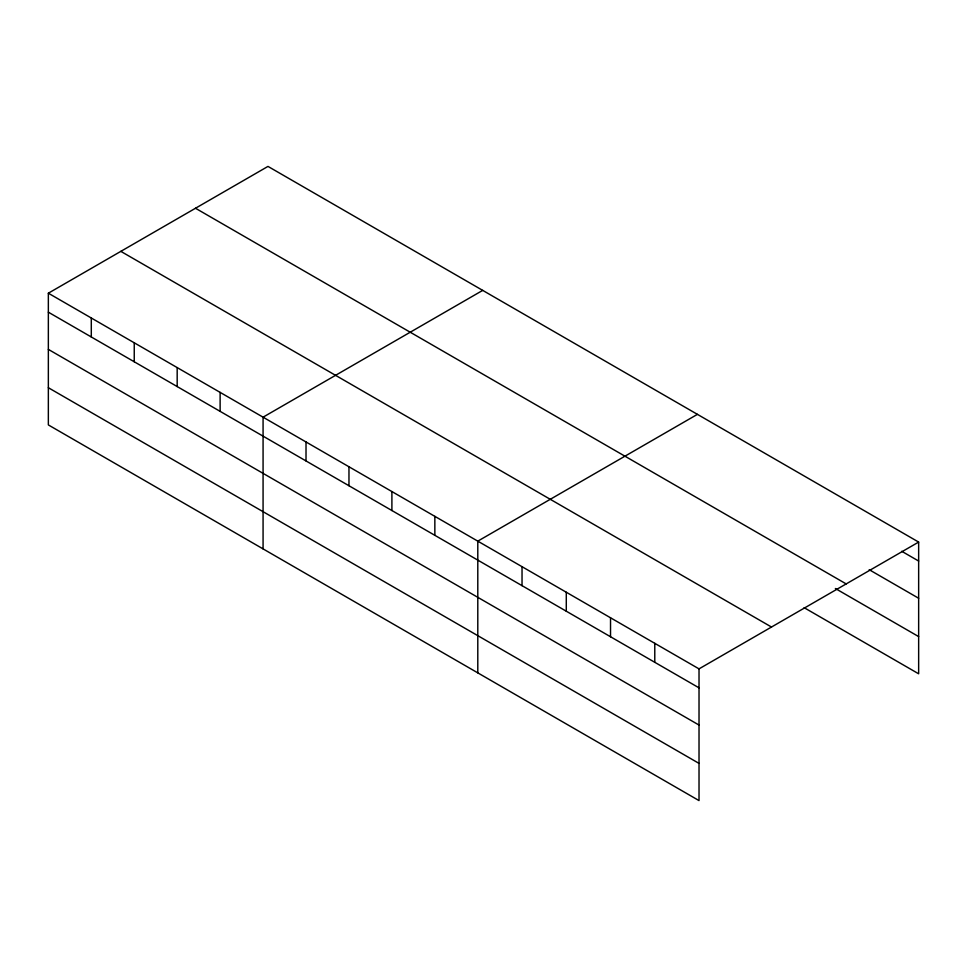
<?xml version="1.0" encoding="UTF-8"?>
<svg xmlns="http://www.w3.org/2000/svg" width="967" height="967" viewBox="0 0 967 967"><rect width="100%" height="100%" fill="white"/><g stroke="black" fill="none" stroke-linecap="round" stroke-linejoin="round"><path stroke-width="1.45" d="M699.02 725.057L699.02 668.874L48.35 293.206L48.35 424.924L699.02 800.591L699.02 725.057L48.35 349.389M804.133 607.675L918.65 673.794L918.65 542.076L267.98 166.409L48.35 293.206M482.702 290.378L263.072 417.176L263.072 548.893M697.425 414.347L477.795 541.145L477.795 672.863M699.02 668.874L918.65 542.076M901.727 551.275L918.65 561.041M869.2 569.696L918.65 598.247M195.503 208.256L846.173 583.911M835.367 588.504L918.65 636.588M120.827 251.36L771.497 627.027M48.35 312.184L699.02 687.839M48.35 387.719L699.02 763.386M654.78 643.321L654.78 662.298M610.528 617.78L610.528 636.757M566.287 592.239L566.287 611.204M522.035 566.686L522.035 585.664M434.848 516.354L434.848 535.319M391.901 491.562L391.901 510.528M348.966 466.759L348.966 485.736M306.019 441.967L306.019 460.945M220.125 392.384L220.125 411.35M177.179 367.593L177.179 386.558M134.244 342.802L134.244 361.767M91.297 317.998L91.297 336.975"/></g></svg>
